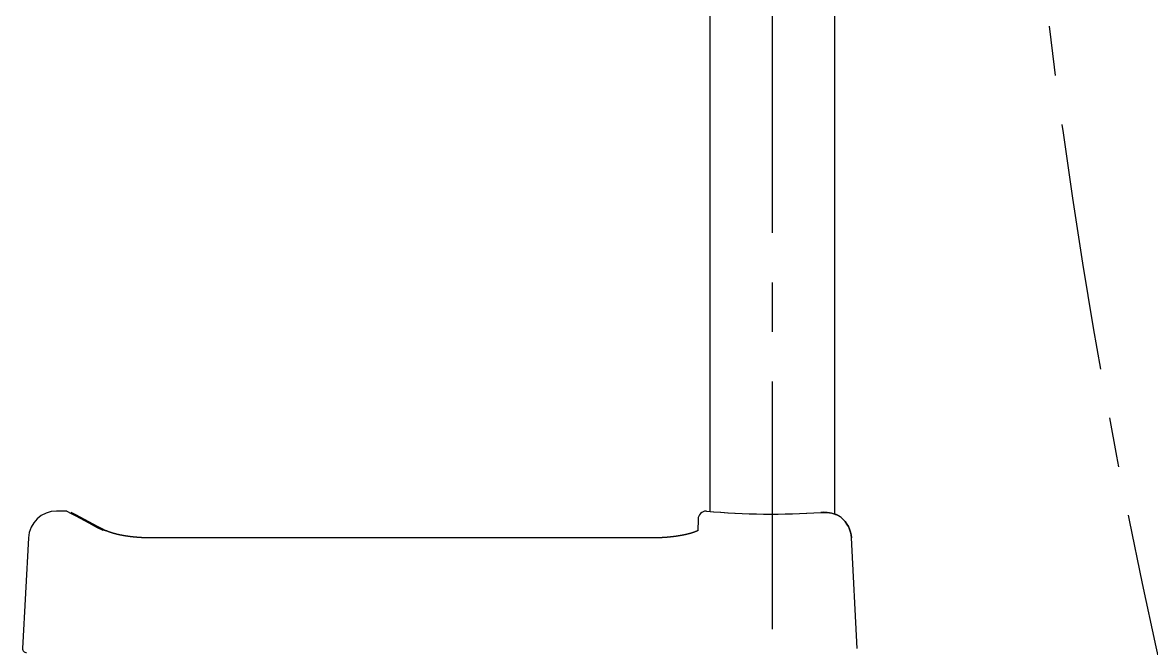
# Model space of a CAD drawing. Extents: x 1919 to 2339, y -1533 to -939.
# Drawn here: x 2071.73 to 2111.57, y -1307.93 to -1285.83 of the extents above; entities that cross this region are included whole.
import ezdxf

# ---------------------------------------------------------------- set-up
doc = ezdxf.new("R2010")
doc.units = 0
doc.header["$LTSCALE"] = 7
doc.header["$MEASUREMENT"] = 0
doc.linetypes.add('CENTER', pattern=[2, 1.25, -0.25, 0.25, -0.25])
doc.layers.add('CL', color=1, linetype='CENTER')
doc.layers.add('DWG', color=7, linetype='CONTINUOUS')

msp = doc.modelspace()

# ---------------------------------------------------------------- linework, layer by layer
at = {"layer": 'CL', "color": 1, "linetype": 'CENTER'}
msp.add_line((2098.18, -1172.504), (2098.18, -1416.952), dxfattribs=at)
msp.add_spline([(2098.18, -1416.952), (2100.984, -1432.484), (2130.026, -1423.891), (2127.916, -1358.228), (2107.86, -1285.062), (2107.586, -1282.708)], degree=3, dxfattribs=at)
at = {"layer": 'DWG'}
for p, q in [((2095.98, -1272.062), (2095.98, -1303.091)), ((2100.38, -1272.062), (2100.38, -1303.178)), ((2073.291, -1303.079), (2072.929, -1303.079)), ((2100.616, -1303.305), (2100.616, -1303.305)), ((2100.616, -1303.305), (2100.616, -1303.305)), ((2095.57, -1303.368), (2095.556, -1303.775)), ((2071.931, -1304.027), (2071.726, -1307.932)), ((2093.955, -1304.03), (2076.276, -1304.029)), ((2093.955, -1304.03), (2093.955, -1304.041)), ((2101.189, -1307.932), (2100.985, -1304.029)), ((2101.189, -1307.932), (2100.985, -1304.029))]:
    msp.add_line(p, q, dxfattribs=at)
for centre, radius, start, end in [((2072.93, -1304.079), 1, 90.0045, 176.9941), ((2097.211, -1260.001), 49.273, 240.957, 242.6056), ((2096.741, -1260.661), 48.431, 241.2347, 242.897), ((2095.87, -1303.379), 0.3, 92.1844, 177.9934), ((2095.825, -1303.386), 0.309, 81.6259, 83.7582), ((2098.18, -1278.293), 24.895, 264.6576, 273.9688), ((2098.18, -1278.354), 24.834, 264.6633, 273.9948), ((2100.006, -1304.362), 1.238, 66.6532, 94.7438), ((2099.989, -1304.387), 1.267, 66.4074, 72.0005), ((2100.188, -1303.815), 0.665, 49.9856, 62.4228), ((2100.189, -1303.815), 0.665, 49.98, 62.4278), ((2100.176, -1303.835), 0.688, 50.2432, 61.0561), ((2099.981, -1304.084), 1.005, 3.1314, 50.8239), ((2099.981, -1304.084), 1.005, 3.1321, 50.8211), ((2071.866, -1307.939), 0.14, 177, 270)]:
    msp.add_arc(centre, radius, start, end, dxfattribs=at)
at = {"layer": 'DWG', "extrusion": (0, 0, -1)}
for centre, major_axis, ratio, start_param, end_param in [((2099.91, -1303.228), (-0.0069, 0.0998), 0.741802, 0, 0.0934), ((2100.456, -1303.317), (0.0396, 0.0918), 0.975047, -0.026433, 0.000106), ((2100.456, -1303.318), (0.0396, 0.0918), 0.97505, 0.000028, 0.14906), ((2074.54, -1304.041), (0.137, 0.267), 0.887559, -0.522769, -0.000045)]:
    msp.add_ellipse(centre, major_axis=major_axis, ratio=ratio, start_param=start_param, end_param=end_param, dxfattribs=at)
at = {"layer": 'DWG'}
for points in [[(2099.91, -1303.128), (2100.208, -1303.109), (2100.416, -1303.191), (2100.509, -1303.232)], [(2100.616, -1303.305), (2100.834, -1303.483), (2100.97, -1303.749), (2100.985, -1304.029)], [(2095.57, -1303.368), (2095.57, -1303.368), (2095.57, -1303.368), (2095.57, -1303.368)]]:
    msp.add_open_spline(points, degree=3, dxfattribs=at)
for points, knots in [([(2076.276, -1304.029), (2076.238, -1304.029), (2076.2, -1304.029), (2076.161, -1304.028), (2076.123, -1304.028), (2076.085, -1304.027), (2076.047, -1304.025), (2076.008, -1304.024), (2075.971, -1304.022), (2075.933, -1304.02), (2075.895, -1304.018), (2075.858, -1304.016), (2075.821, -1304.013), (2075.784, -1304.01), (2075.748, -1304.007), (2075.71, -1304.004), (2075.673, -1304), (2075.636, -1303.997), (2075.599, -1303.993), (2075.563, -1303.989), (2075.527, -1303.984), (2075.492, -1303.98), (2075.457, -1303.975), (2075.422, -1303.97), (2075.388, -1303.965), (2075.354, -1303.96), (2075.321, -1303.954), (2075.289, -1303.949), (2075.257, -1303.943), (2075.225, -1303.937), (2075.194, -1303.931), (2075.163, -1303.925), (2075.133, -1303.919), (2075.104, -1303.912), (2075.075, -1303.906), (2075.047, -1303.899), (2075.02, -1303.892), (2074.993, -1303.885), (2074.967, -1303.878), (2074.942, -1303.871), (2074.917, -1303.864), (2074.894, -1303.857), (2074.871, -1303.85), (2074.849, -1303.843), (2074.827, -1303.836), (2074.806, -1303.828), (2074.787, -1303.821), (2074.768, -1303.814), (2074.75, -1303.807), (2074.733, -1303.8), (2074.717, -1303.793), (2074.703, -1303.787), (2074.689, -1303.78), (2074.677, -1303.774)], [0, 0, 0.191174, 0.382348, 0.573522, 0.764696, 0.955869, 1.147043, 1.338217, 1.529391, 1.720565, 1.911739, 2.102913, 2.294087, 2.485261, 2.676434, 2.87388, 3.071325, 3.26877, 3.466215, 3.663661, 3.861106, 4.058551, 4.255996, 4.453442, 4.650887, 4.848332, 5.045777, 5.243223, 5.440668, 5.639299, 5.837931, 6.036563, 6.235194, 6.433826, 6.632458, 6.831089, 7.029721, 7.228353, 7.426984, 7.625616, 7.824248, 8.022879, 8.221511, 8.421599, 8.621686, 8.821774, 9.021861, 9.221949, 9.422037, 9.622124, 9.822212, 10.0223, 10.222387, 10.422475, 10.422475]), ([(2095.556, -1303.775), (2095.553, -1303.776), (2095.542, -1303.781), (2095.531, -1303.787), (2095.518, -1303.793), (2095.505, -1303.798), (2095.491, -1303.804), (2095.476, -1303.81), (2095.461, -1303.816), (2095.445, -1303.822), (2095.429, -1303.828), (2095.411, -1303.834), (2095.394, -1303.84), (2095.373, -1303.847), (2095.352, -1303.854), (2095.33, -1303.86), (2095.308, -1303.867), (2095.285, -1303.873), (2095.261, -1303.88), (2095.236, -1303.886), (2095.211, -1303.893), (2095.185, -1303.899), (2095.159, -1303.905), (2095.132, -1303.911), (2095.104, -1303.918), (2095.076, -1303.923), (2095.045, -1303.93), (2095.013, -1303.936), (2094.98, -1303.942), (2094.947, -1303.948), (2094.913, -1303.954), (2094.878, -1303.959), (2094.843, -1303.965), (2094.808, -1303.97), (2094.772, -1303.975), (2094.735, -1303.98), (2094.699, -1303.984), (2094.661, -1303.989), (2094.624, -1303.993), (2094.587, -1303.997), (2094.549, -1304.001), (2094.511, -1304.004), (2094.472, -1304.008), (2094.433, -1304.011), (2094.394, -1304.014), (2094.355, -1304.016), (2094.315, -1304.019), (2094.275, -1304.021), (2094.235, -1304.023), (2094.195, -1304.025), (2094.155, -1304.026), (2094.115, -1304.027), (2094.074, -1304.028), (2094.035, -1304.029), (2093.995, -1304.029), (2093.955, -1304.03)], [4.067166, 4.067166, 4.115015, 4.284191, 4.453367, 4.622543, 4.791719, 4.960896, 5.130072, 5.299248, 5.468424, 5.6376, 5.806776, 5.975953, 6.162717, 6.349481, 6.536246, 6.72301, 6.909774, 7.096539, 7.283303, 7.470067, 7.656831, 7.843596, 8.03036, 8.217124, 8.403889, 8.608479, 8.813069, 9.017658, 9.222248, 9.426838, 9.631428, 9.836018, 10.040608, 10.245198, 10.449788, 10.654378, 10.858968, 11.063558, 11.265603, 11.467648, 11.669693, 11.871738, 12.073782, 12.275827, 12.477872, 12.679917, 12.881962, 13.084007, 13.286052, 13.488097, 13.690142, 13.892187, 14.091493, 14.290799, 14.490106, 14.490106])]:
    msp.add_open_spline(points, degree=1, knots=knots, dxfattribs=at)

doc.saveas('drawing.dxf')
